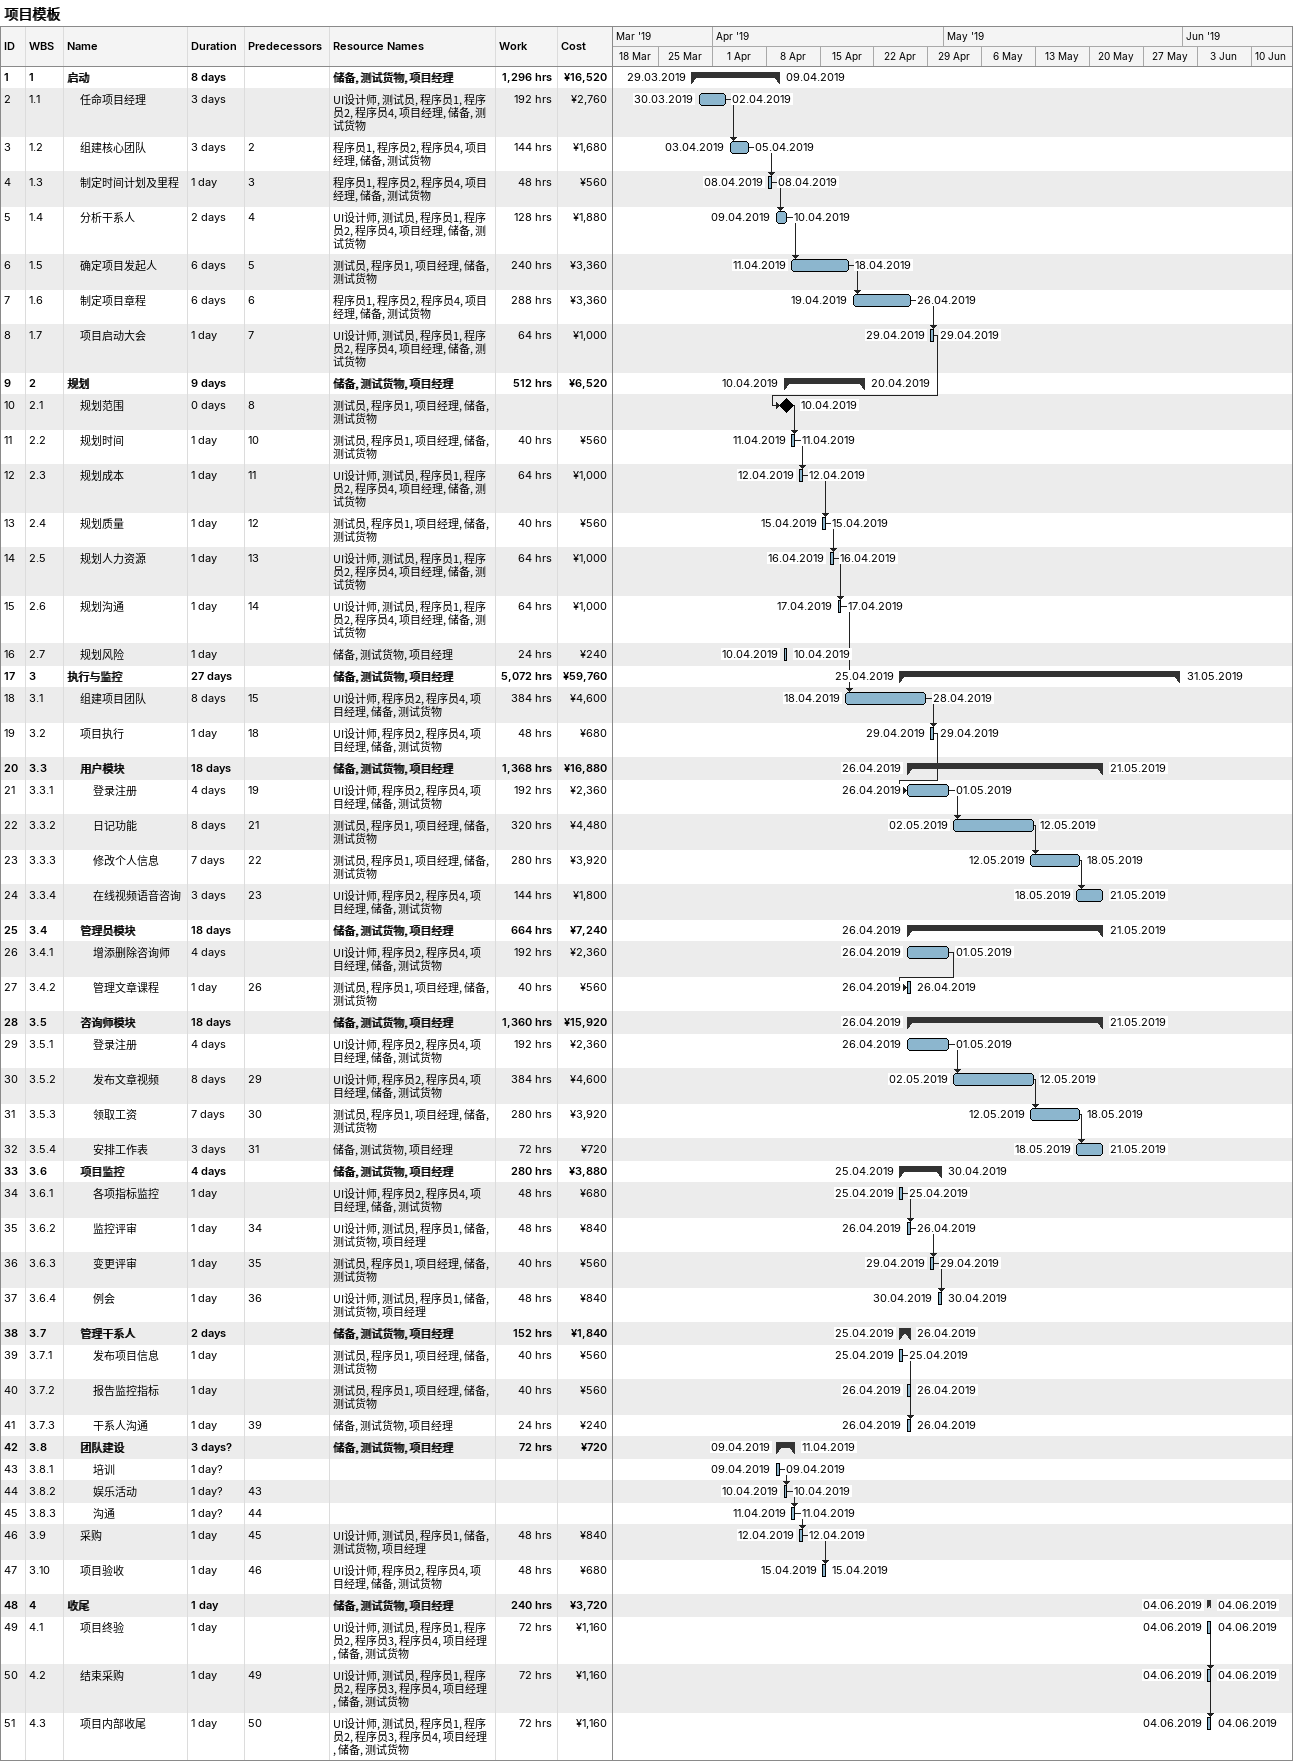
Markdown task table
项目模板

| ID | WBS | Task | Duration | Start | Finish | Predecessors | Resources | Work (h) | Cost (¥) |
|---|---|---|---|---|---|---|---|---|---|
| 1 | 1 | **启动** | 8d | 2019-03-29 | 2019-04-09 |  | 储备, 测试货物, 项目经理 | 1296 | 16520 |
| 2 | 1.1 | 任命项目经理 | 3d | 2019-03-30 | 2019-04-02 |  | UI设计师, 测试员, 程序员1, 程序员2, 程序员4, 项目经理, 储备, 测试货物 | 192 | 2760 |
| 3 | 1.2 | 组建核心团队 | 3d | 2019-04-03 | 2019-04-05 | 2 | 程序员1, 程序员2, 程序员4, 项目经理, 储备, 测试货物 | 144 | 1680 |
| 4 | 1.3 | 制定时间计划及里程 | 1d | 2019-04-08 | 2019-04-08 | 3 | 程序员1, 程序员2, 程序员4, 项目经理, 储备, 测试货物 | 48 | 560 |
| 5 | 1.4 | 分析干系人 | 2d | 2019-04-09 | 2019-04-10 | 4 | UI设计师, 测试员, 程序员1, 程序员2, 程序员4, 项目经理, 储备, 测试货物 | 128 | 1880 |
| 6 | 1.5 | 确定项目发起人 | 6d | 2019-04-11 | 2019-04-18 | 5 | 测试员, 程序员1, 项目经理, 储备, 测试货物 | 240 | 3360 |
| 7 | 1.6 | 制定项目章程 | 6d | 2019-04-19 | 2019-04-26 | 6 | 程序员1, 程序员2, 程序员4, 项目经理, 储备, 测试货物 | 288 | 3360 |
| 8 | 1.7 | 项目启动大会 | 1d | 2019-04-29 | 2019-04-29 | 7 | UI设计师, 测试员, 程序员1, 程序员2, 程序员4, 项目经理, 储备, 测试货物 | 64 | 1000 |
| 9 | 2 | **规划** | 9d | 2019-04-10 | 2019-04-20 |  | 储备, 测试货物, 项目经理 | 512 | 6520 |
| 10 | 2.1 | 规划范围 | 0d | 2019-04-10 | 2019-04-10 | 8 | 测试员, 程序员1, 项目经理, 储备, 测试货物 |  |  |
| 11 | 2.2 | 规划时间 | 1d | 2019-04-11 | 2019-04-11 | 10 | 测试员, 程序员1, 项目经理, 储备, 测试货物 | 40 | 560 |
| 12 | 2.3 | 规划成本 | 1d | 2019-04-12 | 2019-04-12 | 11 | UI设计师, 测试员, 程序员1, 程序员2, 程序员4, 项目经理, 储备, 测试货物 | 64 | 1000 |
| 13 | 2.4 | 规划质量 | 1d | 2019-04-15 | 2019-04-15 | 12 | 测试员, 程序员1, 项目经理, 储备, 测试货物 | 40 | 560 |
| 14 | 2.5 | 规划人力资源 | 1d | 2019-04-16 | 2019-04-16 | 13 | UI设计师, 测试员, 程序员1, 程序员2, 程序员4, 项目经理, 储备, 测试货物 | 64 | 1000 |
| 15 | 2.6 | 规划沟通 | 1d | 2019-04-17 | 2019-04-17 | 14 | UI设计师, 测试员, 程序员1, 程序员2, 程序员4, 项目经理, 储备, 测试货物 | 64 | 1000 |
| 16 | 2.7 | 规划风险 | 1d | 2019-04-10 | 2019-04-10 |  | 储备, 测试货物, 项目经理 | 24 | 240 |
| 17 | 3 | **执行与监控** | 27d | 2019-04-25 | 2019-05-31 |  | 储备, 测试货物, 项目经理 | 5072 | 59760 |
| 18 | 3.1 | 组建项目团队 | 8d | 2019-04-18 | 2019-04-28 | 15 | UI设计师, 程序员2, 程序员4, 项目经理, 储备, 测试货物 | 384 | 4600 |
| 19 | 3.2 | 项目执行 | 1d | 2019-04-29 | 2019-04-29 | 18 | UI设计师, 程序员2, 程序员4, 项目经理, 储备, 测试货物 | 48 | 680 |
| 20 | 3.3 | **用户模块** | 18d | 2019-04-26 | 2019-05-21 |  | 储备, 测试货物, 项目经理 | 1368 | 16880 |
| 21 | 3.3.1 | 登录注册 | 4d | 2019-04-26 | 2019-05-01 | 19 | UI设计师, 程序员2, 程序员4, 项目经理, 储备, 测试货物 | 192 | 2360 |
| 22 | 3.3.2 | 日记功能 | 8d | 2019-05-02 | 2019-05-12 | 21 | 测试员, 程序员1, 项目经理, 储备, 测试货物 | 320 | 4480 |
| 23 | 3.3.3 | 修改个人信息 | 7d | 2019-05-12 | 2019-05-18 | 22 | 测试员, 程序员1, 项目经理, 储备, 测试货物 | 280 | 3920 |
| 24 | 3.3.4 | 在线视频语音咨询 | 3d | 2019-05-18 | 2019-05-21 | 23 | UI设计师, 程序员2, 程序员4, 项目经理, 储备, 测试货物 | 144 | 1800 |
| 25 | 3.4 | **管理员模块** | 18d | 2019-04-26 | 2019-05-21 |  | 储备, 测试货物, 项目经理 | 664 | 7240 |
| 26 | 3.4.1 | 增添删除咨询师 | 4d | 2019-04-26 | 2019-05-01 |  | UI设计师, 程序员2, 程序员4, 项目经理, 储备, 测试货物 | 192 | 2360 |
| 27 | 3.4.2 | 管理文章课程 | 1d | 2019-04-26 | 2019-04-26 | 26 | 测试员, 程序员1, 项目经理, 储备, 测试货物 | 40 | 560 |
| 28 | 3.5 | **咨询师模块** | 18d | 2019-04-26 | 2019-05-21 |  | 储备, 测试货物, 项目经理 | 1360 | 15920 |
| 29 | 3.5.1 | 登录注册 | 4d | 2019-04-26 | 2019-05-01 |  | UI设计师, 程序员2, 程序员4, 项目经理, 储备, 测试货物 | 192 | 2360 |
| 30 | 3.5.2 | 发布文章视频 | 8d | 2019-05-02 | 2019-05-12 | 29 | UI设计师, 程序员2, 程序员4, 项目经理, 储备, 测试货物 | 384 | 4600 |
| 31 | 3.5.3 | 领取工资 | 7d | 2019-05-12 | 2019-05-18 | 30 | 测试员, 程序员1, 项目经理, 储备, 测试货物 | 280 | 3920 |
| 32 | 3.5.4 | 安排工作表 | 3d | 2019-05-18 | 2019-05-21 | 31 | 储备, 测试货物, 项目经理 | 72 | 720 |
| 33 | 3.6 | **项目监控** | 4d | 2019-04-25 | 2019-04-30 |  | 储备, 测试货物, 项目经理 | 280 | 3880 |
| 34 | 3.6.1 | 各项指标监控 | 1d | 2019-04-25 | 2019-04-25 |  | UI设计师, 程序员2, 程序员4, 项目经理, 储备, 测试货物 | 48 | 680 |
| 35 | 3.6.2 | 监控评审 | 1d | 2019-04-26 | 2019-04-26 | 34 | UI设计师, 测试员, 程序员1, 储备, 测试货物, 项目经理 | 48 | 840 |
| 36 | 3.6.3 | 变更评审 | 1d | 2019-04-29 | 2019-04-29 | 35 | 测试员, 程序员1, 项目经理, 储备, 测试货物 | 40 | 560 |
| 37 | 3.6.4 | 例会 | 1d | 2019-04-30 | 2019-04-30 | 36 | UI设计师, 测试员, 程序员1, 储备, 测试货物, 项目经理 | 48 | 840 |
| 38 | 3.7 | **管理干系人** | 2d | 2019-04-25 | 2019-04-26 |  | 储备, 测试货物, 项目经理 | 152 | 1840 |
| 39 | 3.7.1 | 发布项目信息 | 1d | 2019-04-25 | 2019-04-25 |  | 测试员, 程序员1, 项目经理, 储备, 测试货物 | 40 | 560 |
| 40 | 3.7.2 | 报告监控指标 | 1d | 2019-04-26 | 2019-04-26 |  | 测试员, 程序员1, 项目经理, 储备, 测试货物 | 40 | 560 |
| 41 | 3.7.3 | 干系人沟通 | 1d | 2019-04-26 | 2019-04-26 | 39 | 储备, 测试货物, 项目经理 | 24 | 240 |
| 42 | 3.8 | **团队建设** | 3d? | 2019-04-09 | 2019-04-11 |  | 储备, 测试货物, 项目经理 | 72 | 720 |
| 43 | 3.8.1 | 培训 | 1d? | 2019-04-09 | 2019-04-09 |  |  |  |  |
| 44 | 3.8.2 | 娱乐活动 | 1d? | 2019-04-10 | 2019-04-10 | 43 |  |  |  |
| 45 | 3.8.3 | 沟通 | 1d? | 2019-04-11 | 2019-04-11 | 44 |  |  |  |
| 46 | 3.9 | 采购 | 1d | 2019-04-12 | 2019-04-12 | 45 | UI设计师, 测试员, 程序员1, 储备, 测试货物, 项目经理 | 48 | 840 |
| 47 | 3.10 | 项目验收 | 1d | 2019-04-15 | 2019-04-15 | 46 | UI设计师, 程序员2, 程序员4, 项目经理, 储备, 测试货物 | 48 | 680 |
| 48 | 4 | **收尾** | 1d | 2019-06-04 | 2019-06-04 |  | 储备, 测试货物, 项目经理 | 240 | 3720 |
| 49 | 4.1 | 项目终验 | 1d | 2019-06-04 | 2019-06-04 |  | UI设计师, 测试员, 程序员1, 程序员2, 程序员3, 程序员4, 项目经理, 储备, 测试货物 | 72 | 1160 |
| 50 | 4.2 | 结束采购 | 1d | 2019-06-04 | 2019-06-04 | 49 | UI设计师, 测试员, 程序员1, 程序员2, 程序员3, 程序员4, 项目经理, 储备, 测试货物 | 72 | 1160 |
| 51 | 4.3 | 项目内部收尾 | 1d | 2019-06-04 | 2019-06-04 | 50 | UI设计师, 测试员, 程序员1, 程序员2, 程序员3, 程序员4, 项目经理, 储备, 测试货物 | 72 | 1160 |
